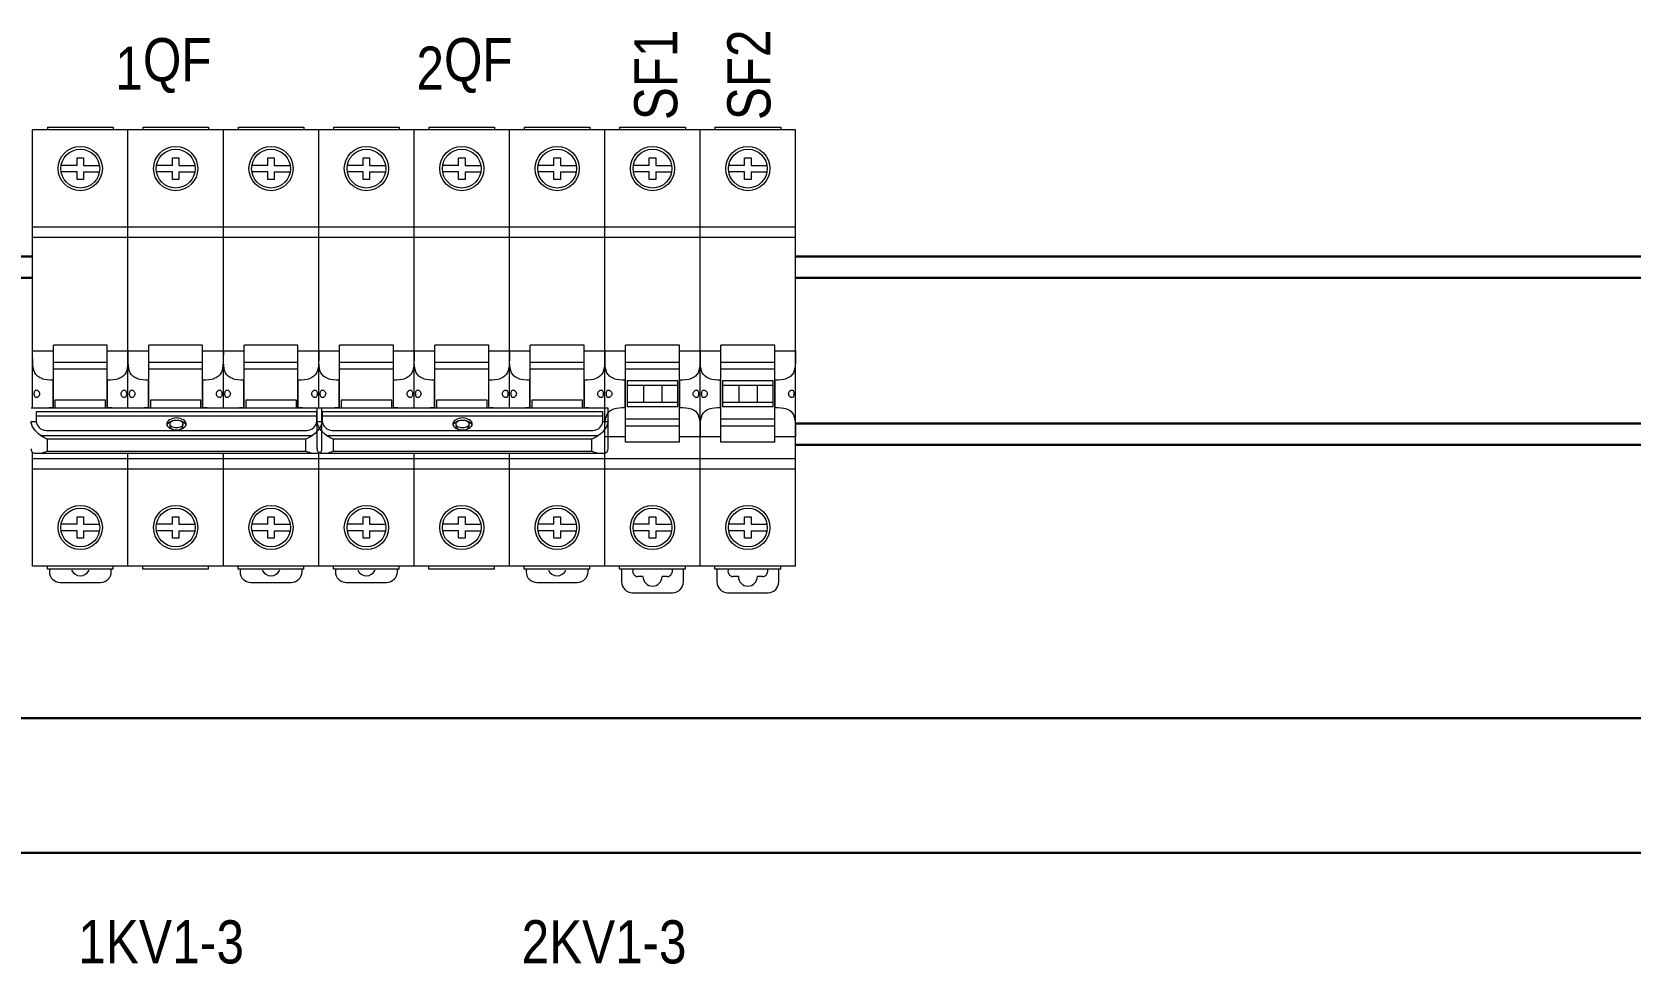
# Model space of a CAD drawing. Header units: millimetres. Extents: x -6000 to 26000, y -6000 to 26000.
# Drawn here: x 86.41 to 127.66, y -3051.36 to -3027.31 of the extents above; entities that cross this region are included whole.
import ezdxf

# ---------------------------------------------------------------- set-up
doc = ezdxf.new("R2010")
doc.units = ezdxf.units.MM
doc.header["$MEASUREMENT"] = 0
for name, color, linetype, lineweight in [('Чертеж и Рисунок_Ном._пера__1', 7, 'Continuous', 15), ('Чертеж и Рисунок_Ном._пера__21', 7, 'Continuous', 30), ('Чертеж и Рисунок_Ном._пера__7', 7, 'Continuous', 15)]:
    doc.layers.add(name, color=color, linetype=linetype, lineweight=lineweight)
doc.styles.add('СГЕНЕРИР_СТИЛЬ_1', font='ARIALN.TTF')

msp = doc.modelspace()

# ---------------------------------------------------------------- linework, layer by layer
at = {"layer": 'Чертеж и Рисунок_Ном._пера__21', "color": 7, "linetype": 'Continuous', "lineweight": 30}
for p, q in [((84.617, -3033.098), (86.425, -3033.098)), ((106.117, -3033.098), (153.086, -3033.098)), ((84.617, -3033.654), (86.425, -3033.654)), ((106.117, -3033.654), (153.086, -3033.654)), ((153.086, -3037.409), (106.11, -3037.409)), ((153.086, -3037.965), (106.117, -3037.965)), ((82.773, -3045.014), (155.101, -3045.014)), ((155.101, -3048.491), (82.773, -3048.491))]:
    msp.add_line(p, q, dxfattribs=at)
at = {"layer": 'Чертеж и Рисунок_Ном._пера__7', "color": 7, "linetype": 'Continuous', "lineweight": 15}
for p, q in [((86.425, -3037.014), (86.425, -3029.832)), ((93.809, -3029.832), (86.425, -3029.832)), ((86.807, -3029.762), (86.807, -3029.832)), ((86.807, -3029.762), (88.504, -3029.762)), ((88.504, -3029.762), (88.504, -3029.832)), ((88.886, -3037.014), (88.886, -3029.832)), ((89.269, -3029.762), (89.269, -3029.832)), ((89.269, -3029.762), (90.965, -3029.762)), ((90.965, -3029.762), (90.965, -3029.832)), ((91.348, -3037.014), (91.348, -3029.832)), ((91.73, -3029.762), (91.73, -3029.832)), ((91.73, -3029.762), (93.427, -3029.762)), ((93.427, -3029.762), (93.427, -3029.832)), ((93.809, -3037.014), (93.809, -3029.832)), ((93.809, -3037.014), (93.809, -3029.832)), ((101.194, -3029.832), (93.809, -3029.832)), ((94.192, -3029.762), (94.192, -3029.832)), ((94.192, -3029.762), (95.888, -3029.762)), ((95.888, -3029.762), (95.888, -3029.832)), ((96.271, -3037.014), (96.271, -3029.832)), ((96.653, -3029.762), (96.653, -3029.832)), ((96.653, -3029.762), (98.35, -3029.762)), ((98.35, -3029.762), (98.35, -3029.832)), ((98.732, -3037.014), (98.732, -3029.832)), ((99.115, -3029.762), (99.115, -3029.832)), ((99.115, -3029.762), (100.811, -3029.762)), ((100.811, -3029.762), (100.811, -3029.832)), ((101.194, -3037.014), (101.194, -3029.832)), ((101.194, -3041.096), (101.194, -3029.832)), ((103.655, -3029.832), (101.194, -3029.832)), ((101.576, -3029.762), (101.576, -3029.832)), ((101.576, -3029.762), (103.273, -3029.762)), ((103.273, -3029.762), (103.273, -3029.832)), ((103.655, -3041.096), (103.655, -3029.832)), ((103.655, -3041.096), (103.655, -3029.832)), ((106.117, -3029.832), (103.655, -3029.832)), ((104.037, -3029.762), (104.037, -3029.832)), ((104.037, -3029.762), (105.734, -3029.762)), ((105.734, -3029.762), (105.734, -3029.832)), ((106.117, -3041.096), (106.117, -3029.832)), ((87.572, -3030.75), (87.162, -3030.75)), ((87.572, -3030.917), (87.162, -3030.917)), ((87.572, -3030.75), (87.572, -3030.555)), ((87.572, -3030.555), (87.739, -3030.555)), ((87.572, -3031.111), (87.572, -3030.917)), ((87.739, -3030.555), (87.739, -3030.75)), ((87.739, -3030.75), (88.149, -3030.75)), ((87.739, -3030.917), (87.739, -3031.111)), ((87.739, -3030.917), (88.149, -3030.917)), ((90.033, -3030.75), (89.623, -3030.75)), ((90.033, -3030.917), (89.623, -3030.917)), ((90.033, -3030.75), (90.033, -3030.555)), ((90.033, -3030.555), (90.2, -3030.555)), ((90.033, -3031.111), (90.033, -3030.917)), ((90.2, -3030.555), (90.2, -3030.75)), ((90.2, -3030.75), (90.611, -3030.75)), ((90.2, -3030.917), (90.2, -3031.111)), ((90.2, -3030.917), (90.611, -3030.917)), ((92.495, -3030.75), (92.085, -3030.75)), ((92.495, -3030.917), (92.085, -3030.917)), ((92.495, -3030.75), (92.495, -3030.555)), ((92.495, -3030.555), (92.662, -3030.555)), ((92.495, -3031.111), (92.495, -3030.917)), ((92.662, -3030.555), (92.662, -3030.75)), ((92.662, -3030.75), (93.072, -3030.75)), ((92.662, -3030.917), (92.662, -3031.111)), ((92.662, -3030.917), (93.072, -3030.917)), ((94.956, -3030.75), (94.546, -3030.75)), ((94.956, -3030.917), (94.546, -3030.917)), ((94.956, -3030.75), (94.956, -3030.555)), ((94.956, -3030.555), (95.123, -3030.555)), ((94.956, -3031.111), (94.956, -3030.917)), ((95.123, -3030.555), (95.123, -3030.75)), ((95.123, -3030.75), (95.533, -3030.75)), ((95.123, -3030.917), (95.123, -3031.111)), ((95.123, -3030.917), (95.533, -3030.917)), ((97.418, -3030.75), (97.008, -3030.75)), ((97.418, -3030.917), (97.008, -3030.917)), ((97.418, -3030.75), (97.418, -3030.555)), ((97.418, -3030.555), (97.585, -3030.555)), ((97.418, -3031.111), (97.418, -3030.917)), ((97.585, -3030.555), (97.585, -3030.75)), ((97.585, -3030.75), (97.995, -3030.75)), ((97.585, -3030.917), (97.585, -3031.111)), ((97.585, -3030.917), (97.995, -3030.917)), ((99.879, -3030.75), (99.469, -3030.75)), ((99.879, -3030.917), (99.469, -3030.917)), ((99.879, -3030.75), (99.879, -3030.555)), ((99.879, -3030.555), (100.046, -3030.555)), ((99.879, -3031.111), (99.879, -3030.917)), ((100.046, -3030.555), (100.046, -3030.75)), ((100.046, -3030.75), (100.456, -3030.75)), ((100.046, -3030.917), (100.046, -3031.111)), ((100.046, -3030.917), (100.456, -3030.917)), ((102.341, -3030.75), (101.931, -3030.75)), ((102.341, -3030.917), (101.931, -3030.917)), ((102.341, -3030.75), (102.341, -3030.555)), ((102.341, -3030.555), (102.508, -3030.555)), ((102.341, -3031.111), (102.341, -3030.917)), ((102.508, -3030.555), (102.508, -3030.75)), ((102.508, -3030.75), (102.918, -3030.75)), ((102.508, -3030.917), (102.508, -3031.111)), ((102.508, -3030.917), (102.918, -3030.917)), ((104.802, -3030.75), (104.392, -3030.75)), ((104.802, -3030.917), (104.392, -3030.917)), ((104.802, -3030.75), (104.802, -3030.555)), ((104.802, -3030.555), (104.969, -3030.555)), ((104.802, -3031.111), (104.802, -3030.917)), ((104.969, -3030.555), (104.969, -3030.75)), ((104.969, -3030.75), (105.379, -3030.75)), ((104.969, -3030.917), (104.969, -3031.111)), ((104.969, -3030.917), (105.379, -3030.917)), ((87.739, -3031.111), (87.572, -3031.111)), ((90.2, -3031.111), (90.033, -3031.111)), ((92.662, -3031.111), (92.495, -3031.111)), ((95.123, -3031.111), (94.956, -3031.111)), ((97.585, -3031.111), (97.418, -3031.111)), ((100.046, -3031.111), (99.879, -3031.111)), ((102.508, -3031.111), (102.341, -3031.111)), ((104.969, -3031.111), (104.802, -3031.111)), ((86.425, -3032.335), (93.809, -3032.335)), ((93.809, -3032.335), (101.194, -3032.335)), ((101.194, -3032.335), (103.655, -3032.335)), ((103.655, -3032.335), (106.117, -3032.335)), ((93.809, -3032.613), (86.425, -3032.613)), ((101.194, -3032.613), (93.809, -3032.613)), ((103.655, -3032.613), (101.194, -3032.613)), ((106.117, -3032.613), (103.655, -3032.613)), ((86.96, -3037.014), (86.96, -3035.393)), ((88.351, -3035.393), (86.96, -3035.393)), ((88.351, -3037.014), (88.351, -3035.393)), ((89.422, -3037.014), (89.422, -3035.393)), ((90.812, -3035.393), (89.422, -3035.393)), ((90.812, -3037.014), (90.812, -3035.393)), ((93.274, -3035.393), (91.883, -3035.393)), ((91.883, -3037.014), (91.883, -3035.393)), ((93.274, -3037.014), (93.274, -3035.393)), ((94.345, -3037.014), (94.345, -3035.393)), ((95.735, -3035.393), (94.345, -3035.393)), ((95.735, -3037.014), (95.735, -3035.393)), ((96.806, -3037.014), (96.806, -3035.393)), ((98.197, -3035.393), (96.806, -3035.393)), ((98.197, -3037.014), (98.197, -3035.393)), ((100.658, -3035.393), (99.267, -3035.393)), ((99.267, -3037.014), (99.267, -3035.393)), ((100.658, -3037.014), (100.658, -3035.393)), ((101.729, -3037.896), (101.729, -3035.393)), ((103.12, -3035.393), (101.729, -3035.393)), ((103.12, -3037.896), (103.12, -3035.393)), ((104.19, -3037.896), (104.19, -3035.393)), ((105.581, -3035.393), (104.19, -3035.393)), ((105.581, -3037.896), (105.581, -3035.393)), ((86.425, -3035.532), (86.96, -3035.532)), ((86.96, -3035.826), (88.351, -3035.826)), ((88.351, -3035.532), (89.422, -3035.532)), ((89.422, -3035.826), (90.812, -3035.826)), ((90.812, -3035.532), (91.883, -3035.532)), ((91.883, -3035.826), (93.274, -3035.826)), ((93.274, -3035.532), (93.809, -3035.532)), ((93.809, -3035.532), (94.345, -3035.532)), ((94.345, -3035.826), (95.735, -3035.826)), ((95.735, -3035.532), (96.806, -3035.532)), ((96.806, -3035.826), (98.197, -3035.826)), ((98.197, -3035.532), (99.267, -3035.532)), ((99.267, -3035.826), (100.658, -3035.826)), ((100.658, -3035.532), (101.194, -3035.532)), ((101.194, -3035.532), (101.729, -3035.532)), ((101.729, -3035.826), (103.12, -3035.826)), ((103.12, -3035.532), (103.655, -3035.532)), ((103.655, -3035.532), (104.19, -3035.532)), ((104.19, -3035.826), (105.581, -3035.826)), ((105.581, -3035.532), (106.117, -3035.532)), ((86.96, -3035.997), (88.351, -3035.997)), ((89.422, -3035.997), (90.812, -3035.997)), ((91.883, -3035.997), (93.274, -3035.997)), ((94.345, -3035.997), (95.735, -3035.997)), ((96.806, -3035.997), (98.197, -3035.997)), ((99.267, -3035.997), (100.658, -3035.997)), ((101.729, -3035.997), (103.12, -3035.997)), ((104.19, -3035.997), (105.581, -3035.997)), ((86.953, -3036.994), (86.953, -3036.296)), ((86.96, -3036.296), (86.953, -3036.296)), ((88.358, -3036.296), (88.351, -3036.296)), ((88.358, -3036.994), (88.358, -3036.296)), ((89.415, -3036.994), (89.415, -3036.296)), ((89.422, -3036.296), (89.415, -3036.296)), ((90.819, -3036.296), (90.812, -3036.296)), ((90.819, -3036.994), (90.819, -3036.296)), ((91.883, -3036.296), (91.876, -3036.296)), ((91.876, -3036.994), (91.876, -3036.296)), ((93.281, -3036.296), (93.274, -3036.296)), ((93.281, -3036.994), (93.281, -3036.296)), ((94.338, -3036.994), (94.338, -3036.296)), ((94.345, -3036.296), (94.338, -3036.296)), ((95.742, -3036.296), (95.735, -3036.296)), ((95.742, -3036.994), (95.742, -3036.296)), ((96.799, -3036.994), (96.799, -3036.296)), ((96.806, -3036.296), (96.799, -3036.296)), ((98.204, -3036.296), (98.197, -3036.296)), ((98.204, -3036.994), (98.204, -3036.296)), ((99.267, -3036.296), (99.261, -3036.296)), ((99.261, -3036.994), (99.261, -3036.296)), ((100.665, -3036.296), (100.658, -3036.296)), ((100.665, -3036.994), (100.665, -3036.296)), ((101.722, -3036.994), (101.722, -3036.296)), ((101.729, -3036.296), (101.722, -3036.296)), ((101.771, -3036.312), (101.771, -3036.429)), ((103.078, -3036.312), (101.771, -3036.312)), ((101.771, -3036.429), (101.771, -3036.978)), ((101.938, -3036.43), (101.771, -3036.429)), ((102.661, -3036.43), (101.938, -3036.43)), ((102.188, -3036.43), (102.188, -3036.861)), ((103.078, -3036.429), (102.661, -3036.43)), ((102.661, -3036.43), (102.661, -3036.861)), ((103.078, -3036.429), (103.078, -3036.312)), ((103.078, -3036.978), (103.078, -3036.429)), ((103.127, -3036.296), (103.12, -3036.296)), ((103.127, -3036.994), (103.127, -3036.296)), ((104.183, -3036.994), (104.183, -3036.296)), ((104.19, -3036.296), (104.183, -3036.296)), ((104.232, -3036.312), (104.232, -3036.429)), ((105.539, -3036.312), (104.232, -3036.312)), ((104.232, -3036.429), (104.232, -3036.978)), ((104.399, -3036.43), (104.232, -3036.429)), ((105.122, -3036.43), (104.399, -3036.43)), ((104.649, -3036.43), (104.649, -3036.861)), ((105.539, -3036.429), (105.122, -3036.43)), ((105.122, -3036.43), (105.122, -3036.861)), ((105.539, -3036.429), (105.539, -3036.312)), ((105.539, -3036.978), (105.539, -3036.429)), ((105.588, -3036.296), (105.581, -3036.296)), ((105.588, -3036.994), (105.588, -3036.296)), ((93.893, -3037.014), (86.383, -3037.014)), ((86.522, -3037.374), (86.522, -3037.1)), ((86.522, -3037.1), (93.753, -3037.1)), ((86.953, -3036.994), (86.96, -3036.994)), ((87.002, -3036.806), (87.002, -3037.014)), ((88.309, -3036.806), (87.002, -3036.806)), ((88.309, -3037.014), (88.309, -3036.806)), ((88.351, -3036.994), (88.358, -3036.994)), ((89.415, -3036.994), (89.422, -3036.994)), ((90.77, -3036.806), (89.463, -3036.806)), ((89.463, -3036.806), (89.463, -3037.014)), ((90.77, -3037.014), (90.77, -3036.806)), ((90.812, -3036.994), (90.819, -3036.994)), ((91.876, -3036.994), (91.883, -3036.994)), ((93.232, -3036.806), (91.925, -3036.806)), ((91.925, -3036.806), (91.925, -3037.014)), ((93.232, -3037.014), (93.232, -3036.806)), ((93.274, -3036.994), (93.281, -3036.994)), ((93.753, -3037.1), (93.753, -3037.374)), ((93.767, -3038.069), (93.767, -3037.014)), ((101.277, -3037.014), (93.767, -3037.014)), ((93.893, -3038.069), (93.893, -3037.014)), ((93.906, -3037.374), (93.906, -3037.1)), ((93.906, -3037.1), (101.138, -3037.1)), ((94.338, -3036.994), (94.345, -3036.994)), ((94.386, -3036.806), (94.386, -3037.014)), ((95.693, -3036.806), (94.386, -3036.806)), ((95.693, -3037.014), (95.693, -3036.806)), ((95.735, -3036.994), (95.742, -3036.994)), ((96.799, -3036.994), (96.806, -3036.994)), ((98.155, -3036.806), (96.848, -3036.806)), ((96.848, -3036.806), (96.848, -3037.014)), ((98.155, -3037.014), (98.155, -3036.806)), ((98.197, -3036.994), (98.204, -3036.994)), ((99.261, -3036.994), (99.267, -3036.994)), ((100.616, -3036.806), (99.309, -3036.806)), ((99.309, -3036.806), (99.309, -3037.014)), ((100.616, -3037.014), (100.616, -3036.806)), ((100.658, -3036.994), (100.665, -3036.994)), ((101.138, -3037.1), (101.138, -3037.374)), ((101.277, -3038.069), (101.277, -3037.014)), ((101.722, -3036.994), (101.729, -3036.994)), ((101.771, -3036.861), (103.078, -3036.861)), ((103.078, -3036.978), (101.771, -3036.978)), ((103.12, -3036.994), (103.127, -3036.994)), ((104.183, -3036.994), (104.19, -3036.994)), ((104.232, -3036.861), (105.539, -3036.861)), ((105.539, -3036.978), (104.232, -3036.978)), ((105.581, -3036.994), (105.588, -3036.994)), ((86.383, -3037.357), (86.522, -3037.357)), ((86.522, -3037.209), (93.753, -3037.209)), ((89.971, -3037.478), (89.971, -3037.423)), ((90.305, -3037.478), (90.305, -3037.423)), ((93.753, -3037.357), (93.893, -3037.357)), ((93.767, -3037.357), (93.906, -3037.357)), ((93.906, -3037.209), (101.138, -3037.209)), ((97.355, -3037.478), (97.355, -3037.423)), ((97.689, -3037.478), (97.689, -3037.423)), ((101.138, -3037.357), (101.277, -3037.357)), ((103.12, -3037.296), (101.729, -3037.296)), ((101.729, -3037.472), (103.12, -3037.472)), ((105.581, -3037.296), (104.19, -3037.296)), ((104.19, -3037.472), (105.581, -3037.472)), ((86.626, -3037.719), (93.649, -3037.719)), ((86.772, -3037.591), (93.503, -3037.591)), ((86.8, -3037.818), (86.8, -3038.122)), ((93.475, -3037.818), (86.8, -3037.818)), ((93.475, -3038.122), (93.475, -3037.818)), ((94.011, -3037.719), (101.034, -3037.719)), ((94.157, -3037.591), (100.888, -3037.591)), ((94.185, -3037.818), (94.185, -3038.122)), ((100.86, -3037.818), (94.185, -3037.818)), ((100.86, -3038.122), (100.86, -3037.818)), ((101.729, -3037.758), (101.194, -3037.758)), ((103.12, -3037.896), (101.729, -3037.896)), ((103.655, -3037.758), (103.12, -3037.758)), ((104.19, -3037.758), (103.655, -3037.758)), ((105.581, -3037.896), (104.19, -3037.896)), ((106.117, -3037.758), (105.581, -3037.758)), ((86.425, -3041.096), (86.425, -3038.149)), ((86.425, -3038.315), (93.809, -3038.315)), ((86.534, -3038.179), (86.626, -3038.173)), ((86.534, -3038.179), (93.742, -3038.179)), ((86.626, -3038.173), (93.649, -3038.173)), ((86.8, -3038.122), (93.475, -3038.122)), ((88.886, -3041.096), (88.886, -3038.179)), ((91.348, -3041.096), (91.348, -3038.179)), ((93.809, -3041.096), (93.809, -3038.149)), ((93.809, -3041.096), (93.809, -3038.171)), ((93.809, -3038.315), (101.194, -3038.315)), ((93.918, -3038.179), (94.011, -3038.173)), ((93.918, -3038.179), (101.126, -3038.179)), ((94.011, -3038.173), (101.034, -3038.173)), ((94.185, -3038.122), (100.86, -3038.122)), ((96.271, -3041.096), (96.271, -3038.179)), ((98.732, -3041.096), (98.732, -3038.179)), ((101.194, -3041.096), (101.194, -3038.171)), ((101.194, -3038.315), (103.655, -3038.315)), ((103.655, -3038.315), (106.117, -3038.315)), ((93.809, -3038.593), (86.425, -3038.593)), ((101.194, -3038.593), (93.809, -3038.593)), ((103.655, -3038.593), (101.194, -3038.593)), ((106.117, -3038.593), (103.655, -3038.593)), ((87.572, -3039.817), (87.739, -3039.817)), ((87.572, -3040.012), (87.572, -3039.817)), ((87.739, -3039.817), (87.739, -3040.012)), ((90.033, -3039.817), (90.2, -3039.817)), ((90.033, -3040.012), (90.033, -3039.817)), ((90.2, -3039.817), (90.2, -3040.012)), ((92.495, -3039.817), (92.662, -3039.817)), ((92.495, -3040.012), (92.495, -3039.817)), ((92.662, -3039.817), (92.662, -3040.012)), ((94.956, -3039.817), (95.123, -3039.817)), ((94.956, -3040.012), (94.956, -3039.817)), ((95.123, -3039.817), (95.123, -3040.012)), ((97.418, -3039.817), (97.585, -3039.817)), ((97.418, -3040.012), (97.418, -3039.817)), ((97.585, -3039.817), (97.585, -3040.012)), ((99.879, -3039.817), (100.046, -3039.817)), ((99.879, -3040.012), (99.879, -3039.817)), ((100.046, -3039.817), (100.046, -3040.012)), ((102.341, -3039.817), (102.508, -3039.817)), ((102.341, -3040.012), (102.341, -3039.817)), ((102.508, -3039.817), (102.508, -3040.012)), ((104.802, -3039.817), (104.969, -3039.817)), ((104.802, -3040.012), (104.802, -3039.817)), ((104.969, -3039.817), (104.969, -3040.012)), ((87.572, -3040.012), (87.162, -3040.012)), ((87.572, -3040.178), (87.162, -3040.178)), ((87.572, -3040.373), (87.572, -3040.178)), ((87.739, -3040.373), (87.572, -3040.373)), ((87.739, -3040.012), (88.149, -3040.012)), ((87.739, -3040.178), (88.149, -3040.178)), ((87.739, -3040.178), (87.739, -3040.373)), ((90.033, -3040.012), (89.623, -3040.012)), ((90.033, -3040.178), (89.623, -3040.178)), ((90.033, -3040.373), (90.033, -3040.178)), ((90.2, -3040.373), (90.033, -3040.373)), ((90.2, -3040.012), (90.611, -3040.012)), ((90.2, -3040.178), (90.611, -3040.178)), ((90.2, -3040.178), (90.2, -3040.373)), ((92.495, -3040.012), (92.085, -3040.012)), ((92.495, -3040.178), (92.085, -3040.178)), ((92.495, -3040.373), (92.495, -3040.178)), ((92.662, -3040.373), (92.495, -3040.373)), ((92.662, -3040.012), (93.072, -3040.012)), ((92.662, -3040.178), (93.072, -3040.178)), ((92.662, -3040.178), (92.662, -3040.373)), ((94.956, -3040.012), (94.546, -3040.012)), ((94.956, -3040.178), (94.546, -3040.178)), ((94.956, -3040.373), (94.956, -3040.178)), ((95.123, -3040.373), (94.956, -3040.373)), ((95.123, -3040.012), (95.533, -3040.012)), ((95.123, -3040.178), (95.533, -3040.178)), ((95.123, -3040.178), (95.123, -3040.373)), ((97.418, -3040.012), (97.008, -3040.012)), ((97.418, -3040.178), (97.008, -3040.178)), ((97.418, -3040.373), (97.418, -3040.178)), ((97.585, -3040.373), (97.418, -3040.373)), ((97.585, -3040.012), (97.995, -3040.012)), ((97.585, -3040.178), (97.995, -3040.178)), ((97.585, -3040.178), (97.585, -3040.373)), ((99.879, -3040.012), (99.469, -3040.012)), ((99.879, -3040.178), (99.469, -3040.178)), ((99.879, -3040.373), (99.879, -3040.178)), ((100.046, -3040.373), (99.879, -3040.373)), ((100.046, -3040.012), (100.456, -3040.012)), ((100.046, -3040.178), (100.456, -3040.178)), ((100.046, -3040.178), (100.046, -3040.373)), ((102.341, -3040.012), (101.931, -3040.012)), ((102.341, -3040.178), (101.931, -3040.178)), ((102.341, -3040.373), (102.341, -3040.178)), ((102.508, -3040.373), (102.341, -3040.373)), ((102.508, -3040.012), (102.918, -3040.012)), ((102.508, -3040.178), (102.918, -3040.178)), ((102.508, -3040.178), (102.508, -3040.373)), ((104.802, -3040.012), (104.392, -3040.012)), ((104.802, -3040.178), (104.392, -3040.178)), ((104.802, -3040.373), (104.802, -3040.178)), ((104.969, -3040.373), (104.802, -3040.373)), ((104.969, -3040.012), (105.379, -3040.012)), ((104.969, -3040.178), (105.379, -3040.178)), ((104.969, -3040.178), (104.969, -3040.373)), ((93.809, -3041.096), (86.425, -3041.096)), ((86.807, -3041.166), (86.807, -3041.096)), ((88.504, -3041.166), (86.807, -3041.166)), ((86.856, -3041.166), (86.856, -3041.235)), ((88.455, -3041.235), (88.455, -3041.166)), ((88.504, -3041.166), (88.504, -3041.096)), ((89.269, -3041.166), (89.269, -3041.096)), ((90.965, -3041.166), (89.269, -3041.166)), ((90.965, -3041.166), (90.965, -3041.096)), ((91.73, -3041.166), (91.73, -3041.096)), ((93.427, -3041.166), (91.73, -3041.166)), ((91.779, -3041.166), (91.779, -3041.235)), ((93.378, -3041.235), (93.378, -3041.166)), ((93.427, -3041.166), (93.427, -3041.096)), ((101.194, -3041.096), (93.809, -3041.096)), ((94.192, -3041.166), (94.192, -3041.096)), ((95.888, -3041.166), (94.192, -3041.166)), ((94.24, -3041.166), (94.24, -3041.235)), ((95.839, -3041.235), (95.839, -3041.166)), ((95.888, -3041.166), (95.888, -3041.096)), ((96.653, -3041.166), (96.653, -3041.096)), ((98.35, -3041.166), (96.653, -3041.166)), ((98.35, -3041.166), (98.35, -3041.096)), ((99.115, -3041.166), (99.115, -3041.096)), ((100.811, -3041.166), (99.115, -3041.166)), ((99.163, -3041.166), (99.163, -3041.235)), ((100.762, -3041.235), (100.762, -3041.166)), ((100.811, -3041.166), (100.811, -3041.096)), ((103.655, -3041.096), (101.194, -3041.096)), ((101.576, -3041.166), (101.576, -3041.096)), ((103.273, -3041.166), (101.576, -3041.166)), ((101.625, -3041.166), (101.625, -3041.5)), ((103.224, -3041.5), (103.224, -3041.166)), ((103.273, -3041.166), (103.273, -3041.096)), ((106.117, -3041.096), (103.655, -3041.096)), ((104.037, -3041.166), (104.037, -3041.096)), ((105.734, -3041.166), (104.037, -3041.166)), ((104.086, -3041.166), (104.086, -3041.5)), ((105.685, -3041.5), (105.685, -3041.166)), ((105.734, -3041.166), (105.734, -3041.096)), ((87.134, -3041.513), (88.177, -3041.513)), ((92.057, -3041.513), (93.1, -3041.513)), ((94.518, -3041.513), (95.561, -3041.513)), ((99.441, -3041.513), (100.484, -3041.513)), ((102.178, -3041.361), (102.049, -3041.361)), ((102.8, -3041.361), (102.67, -3041.361)), ((104.64, -3041.361), (104.51, -3041.361)), ((105.261, -3041.361), (105.132, -3041.361)), ((101.903, -3041.778), (102.946, -3041.778)), ((104.364, -3041.778), (105.407, -3041.778))]:
    msp.add_line(p, q, dxfattribs=at)
at = {"layer": 'Чертеж и Рисунок_Ном._пера__7', "color": 7, "linetype": 'Continuous', "lineweight": 15, "flags": 128}
for points in [[(86.953, -3036.296), (86.874, -3036.294), (86.797, -3036.286), (86.724, -3036.273), (86.69, -3036.265), (86.658, -3036.254), (86.599, -3036.227), (86.55, -3036.193), (86.51, -3036.15), (86.479, -3036.1), (86.458, -3036.043), (86.443, -3035.98), (86.434, -3035.912), (86.429, -3035.84), (86.426, -3035.766), (86.425, -3035.689), (86.425, -3035.611), (86.425, -3035.532)], [(88.886, -3035.532), (88.886, -3035.611), (88.886, -3035.689), (88.885, -3035.766), (88.882, -3035.84), (88.877, -3035.912), (88.868, -3035.98), (88.853, -3036.043), (88.831, -3036.1), (88.801, -3036.15), (88.761, -3036.193), (88.712, -3036.227), (88.653, -3036.254), (88.621, -3036.265), (88.586, -3036.273), (88.514, -3036.286), (88.437, -3036.294), (88.358, -3036.296)], [(89.415, -3036.296), (89.336, -3036.294), (89.259, -3036.286), (89.186, -3036.273), (89.152, -3036.265), (89.119, -3036.254), (89.061, -3036.227), (89.011, -3036.193), (88.971, -3036.15), (88.941, -3036.1), (88.919, -3036.043), (88.905, -3035.98), (88.895, -3035.912), (88.89, -3035.84), (88.887, -3035.766), (88.886, -3035.689), (88.886, -3035.611), (88.886, -3035.532)], [(91.348, -3035.532), (91.348, -3035.611), (91.347, -3035.689), (91.346, -3035.766), (91.344, -3035.84), (91.338, -3035.912), (91.329, -3035.98), (91.315, -3036.043), (91.293, -3036.1), (91.263, -3036.15), (91.223, -3036.193), (91.173, -3036.227), (91.114, -3036.254), (91.082, -3036.265), (91.048, -3036.273), (90.975, -3036.286), (90.898, -3036.294), (90.819, -3036.296)], [(91.876, -3036.296), (91.797, -3036.294), (91.72, -3036.286), (91.647, -3036.273), (91.613, -3036.265), (91.581, -3036.254), (91.522, -3036.227), (91.472, -3036.193), (91.433, -3036.15), (91.402, -3036.1), (91.381, -3036.043), (91.366, -3035.98), (91.357, -3035.912), (91.352, -3035.84), (91.349, -3035.766), (91.348, -3035.689), (91.348, -3035.611), (91.348, -3035.532)], [(93.809, -3035.532), (93.809, -3035.611), (93.809, -3035.689), (93.808, -3035.766), (93.805, -3035.84), (93.8, -3035.912), (93.791, -3035.98), (93.776, -3036.043), (93.754, -3036.1), (93.724, -3036.15), (93.684, -3036.193), (93.635, -3036.227), (93.576, -3036.254), (93.544, -3036.265), (93.509, -3036.273), (93.437, -3036.286), (93.36, -3036.294), (93.281, -3036.296)], [(94.338, -3036.296), (94.259, -3036.294), (94.182, -3036.286), (94.109, -3036.273), (94.075, -3036.265), (94.042, -3036.254), (93.984, -3036.227), (93.934, -3036.193), (93.894, -3036.15), (93.864, -3036.1), (93.842, -3036.043), (93.827, -3035.98), (93.818, -3035.912), (93.813, -3035.84), (93.81, -3035.766), (93.809, -3035.689), (93.809, -3035.611), (93.809, -3035.532)], [(96.271, -3035.532), (96.271, -3035.611), (96.27, -3035.689), (96.269, -3035.766), (96.267, -3035.84), (96.261, -3035.912), (96.252, -3035.98), (96.238, -3036.043), (96.216, -3036.1), (96.185, -3036.15), (96.146, -3036.193), (96.096, -3036.227), (96.037, -3036.254), (96.005, -3036.265), (95.971, -3036.273), (95.898, -3036.286), (95.821, -3036.294), (95.742, -3036.296)], [(96.799, -3036.296), (96.72, -3036.294), (96.643, -3036.286), (96.57, -3036.273), (96.536, -3036.265), (96.504, -3036.254), (96.445, -3036.227), (96.395, -3036.193), (96.356, -3036.15), (96.325, -3036.1), (96.304, -3036.043), (96.289, -3035.98), (96.28, -3035.912), (96.274, -3035.84), (96.272, -3035.766), (96.271, -3035.689), (96.271, -3035.611), (96.271, -3035.532)], [(98.732, -3035.532), (98.732, -3035.611), (98.732, -3035.689), (98.731, -3035.766), (98.728, -3035.84), (98.723, -3035.912), (98.714, -3035.98), (98.699, -3036.043), (98.677, -3036.1), (98.647, -3036.15), (98.607, -3036.193), (98.558, -3036.227), (98.499, -3036.254), (98.466, -3036.265), (98.432, -3036.273), (98.359, -3036.286), (98.283, -3036.294), (98.204, -3036.296)], [(99.261, -3036.296), (99.182, -3036.294), (99.105, -3036.286), (99.032, -3036.273), (98.998, -3036.265), (98.965, -3036.254), (98.906, -3036.227), (98.857, -3036.193), (98.817, -3036.15), (98.787, -3036.1), (98.765, -3036.043), (98.75, -3035.98), (98.741, -3035.912), (98.736, -3035.84), (98.733, -3035.766), (98.732, -3035.689), (98.732, -3035.611), (98.732, -3035.532)], [(101.194, -3035.532), (101.194, -3035.611), (101.193, -3035.689), (101.192, -3035.766), (101.19, -3035.84), (101.184, -3035.912), (101.175, -3035.98), (101.16, -3036.043), (101.139, -3036.1), (101.108, -3036.15), (101.069, -3036.193), (101.019, -3036.227), (100.96, -3036.254), (100.928, -3036.265), (100.894, -3036.273), (100.821, -3036.286), (100.744, -3036.294), (100.665, -3036.296)], [(101.722, -3036.296), (101.643, -3036.294), (101.566, -3036.286), (101.493, -3036.273), (101.459, -3036.265), (101.427, -3036.254), (101.368, -3036.227), (101.318, -3036.193), (101.279, -3036.15), (101.248, -3036.1), (101.227, -3036.043), (101.212, -3035.98), (101.203, -3035.912), (101.197, -3035.84), (101.195, -3035.766), (101.194, -3035.689), (101.194, -3035.532)], [(103.655, -3035.532), (103.655, -3035.689), (103.654, -3035.766), (103.651, -3035.84), (103.646, -3035.912), (103.637, -3035.98), (103.622, -3036.043), (103.6, -3036.1), (103.57, -3036.15), (103.53, -3036.193), (103.481, -3036.227), (103.422, -3036.254), (103.389, -3036.265), (103.355, -3036.273), (103.282, -3036.286), (103.206, -3036.294), (103.127, -3036.296)], [(104.183, -3036.296), (104.105, -3036.294), (104.028, -3036.286), (103.955, -3036.273), (103.921, -3036.265), (103.888, -3036.254), (103.829, -3036.227), (103.78, -3036.193), (103.74, -3036.15), (103.71, -3036.1), (103.688, -3036.043), (103.673, -3035.98), (103.664, -3035.912), (103.659, -3035.84), (103.656, -3035.766), (103.655, -3035.689), (103.655, -3035.532)], [(106.117, -3035.532), (106.116, -3035.689), (106.115, -3035.766), (106.113, -3035.84), (106.107, -3035.912), (106.098, -3035.98), (106.083, -3036.043), (106.062, -3036.1), (106.031, -3036.15), (105.992, -3036.193), (105.942, -3036.227), (105.883, -3036.254), (105.851, -3036.265), (105.817, -3036.273), (105.744, -3036.286), (105.667, -3036.294), (105.588, -3036.296)], [(86.465, -3036.645), (86.466, -3036.624), (86.469, -3036.605), (86.473, -3036.588), (86.479, -3036.573), (86.487, -3036.562), (86.496, -3036.554), (86.507, -3036.549), (86.518, -3036.548)], [(86.518, -3036.742), (86.507, -3036.741), (86.496, -3036.736), (86.487, -3036.728), (86.479, -3036.717), (86.473, -3036.702), (86.469, -3036.685), (86.466, -3036.665), (86.465, -3036.645)], [(86.518, -3036.548), (86.545, -3036.554), (86.558, -3036.562), (86.571, -3036.573), (86.584, -3036.586), (86.594, -3036.603), (86.602, -3036.623), (86.605, -3036.645)], [(86.605, -3036.645), (86.602, -3036.667), (86.594, -3036.687), (86.584, -3036.703), (86.571, -3036.717), (86.558, -3036.728), (86.545, -3036.736), (86.518, -3036.742)], [(88.706, -3036.645), (88.709, -3036.623), (88.716, -3036.603), (88.727, -3036.586), (88.739, -3036.573), (88.753, -3036.562), (88.766, -3036.554), (88.793, -3036.548)], [(88.793, -3036.742), (88.766, -3036.736), (88.753, -3036.728), (88.739, -3036.717), (88.727, -3036.703), (88.716, -3036.687), (88.709, -3036.667), (88.706, -3036.645)], [(88.793, -3036.548), (88.804, -3036.549), (88.814, -3036.554), (88.824, -3036.562), (88.831, -3036.573), (88.838, -3036.588), (88.842, -3036.605), (88.845, -3036.624), (88.846, -3036.645)], [(88.846, -3036.645), (88.845, -3036.665), (88.842, -3036.685), (88.838, -3036.702), (88.831, -3036.717), (88.824, -3036.728), (88.814, -3036.736), (88.804, -3036.741), (88.793, -3036.742)], [(88.927, -3036.645), (88.927, -3036.624), (88.93, -3036.605), (88.935, -3036.588), (88.941, -3036.573), (88.949, -3036.562), (88.958, -3036.554), (88.968, -3036.549), (88.98, -3036.548)], [(88.98, -3036.742), (88.968, -3036.741), (88.958, -3036.736), (88.949, -3036.728), (88.941, -3036.717), (88.935, -3036.702), (88.93, -3036.685), (88.927, -3036.665), (88.927, -3036.645)], [(88.98, -3036.548), (89.006, -3036.554), (89.02, -3036.562), (89.033, -3036.573), (89.045, -3036.586), (89.056, -3036.603), (89.063, -3036.623), (89.066, -3036.645)], [(89.066, -3036.645), (89.063, -3036.667), (89.056, -3036.687), (89.045, -3036.703), (89.033, -3036.717), (89.02, -3036.728), (89.006, -3036.736), (88.98, -3036.742)], [(91.168, -3036.645), (91.17, -3036.623), (91.178, -3036.603), (91.189, -3036.586), (91.201, -3036.573), (91.214, -3036.562), (91.228, -3036.554), (91.254, -3036.548)], [(91.254, -3036.742), (91.228, -3036.736), (91.214, -3036.728), (91.201, -3036.717), (91.189, -3036.703), (91.178, -3036.687), (91.17, -3036.667), (91.168, -3036.645)], [(91.254, -3036.548), (91.265, -3036.549), (91.276, -3036.554), (91.285, -3036.562), (91.293, -3036.573), (91.299, -3036.588), (91.304, -3036.605), (91.306, -3036.624), (91.307, -3036.645)], [(91.307, -3036.645), (91.306, -3036.665), (91.304, -3036.685), (91.299, -3036.702), (91.293, -3036.717), (91.285, -3036.728), (91.276, -3036.736), (91.265, -3036.741), (91.254, -3036.742)], [(91.388, -3036.645), (91.389, -3036.624), (91.392, -3036.605), (91.396, -3036.588), (91.402, -3036.573), (91.41, -3036.562), (91.419, -3036.554), (91.43, -3036.549), (91.441, -3036.548)], [(91.441, -3036.742), (91.43, -3036.741), (91.419, -3036.736), (91.41, -3036.728), (91.402, -3036.717), (91.396, -3036.702), (91.392, -3036.685), (91.389, -3036.665), (91.388, -3036.645)], [(91.441, -3036.548), (91.468, -3036.554), (91.481, -3036.562), (91.494, -3036.573), (91.507, -3036.586), (91.517, -3036.603), (91.525, -3036.623), (91.528, -3036.645)], [(91.528, -3036.645), (91.525, -3036.667), (91.517, -3036.687), (91.507, -3036.703), (91.494, -3036.717), (91.481, -3036.728), (91.468, -3036.736), (91.441, -3036.742)], [(93.629, -3036.645), (93.632, -3036.623), (93.639, -3036.603), (93.65, -3036.586), (93.662, -3036.573), (93.676, -3036.562), (93.689, -3036.554), (93.716, -3036.548)], [(93.716, -3036.742), (93.689, -3036.736), (93.676, -3036.728), (93.662, -3036.717), (93.65, -3036.703), (93.639, -3036.687), (93.632, -3036.667), (93.629, -3036.645)], [(93.716, -3036.548), (93.727, -3036.549), (93.737, -3036.554), (93.747, -3036.562), (93.754, -3036.573), (93.761, -3036.588), (93.765, -3036.605), (93.768, -3036.624), (93.769, -3036.645)], [(93.769, -3036.645), (93.768, -3036.665), (93.765, -3036.685), (93.761, -3036.702), (93.754, -3036.717), (93.747, -3036.728), (93.737, -3036.736), (93.727, -3036.741), (93.716, -3036.742)], [(93.85, -3036.645), (93.85, -3036.624), (93.853, -3036.605), (93.858, -3036.588), (93.864, -3036.573), (93.872, -3036.562), (93.881, -3036.554), (93.891, -3036.549), (93.903, -3036.548)], [(93.903, -3036.742), (93.891, -3036.741), (93.881, -3036.736), (93.872, -3036.728), (93.864, -3036.717), (93.858, -3036.702), (93.853, -3036.685), (93.85, -3036.665), (93.85, -3036.645)], [(93.903, -3036.548), (93.929, -3036.554), (93.943, -3036.562), (93.956, -3036.573), (93.968, -3036.586), (93.979, -3036.603), (93.986, -3036.623), (93.989, -3036.645)], [(93.989, -3036.645), (93.986, -3036.667), (93.979, -3036.687), (93.968, -3036.703), (93.956, -3036.717), (93.943, -3036.728), (93.929, -3036.736), (93.903, -3036.742)], [(96.09, -3036.645), (96.093, -3036.623), (96.101, -3036.603), (96.112, -3036.586), (96.124, -3036.573), (96.137, -3036.562), (96.151, -3036.554), (96.177, -3036.548)], [(96.177, -3036.742), (96.151, -3036.736), (96.137, -3036.728), (96.124, -3036.717), (96.112, -3036.703), (96.101, -3036.687), (96.093, -3036.667), (96.09, -3036.645)], [(96.177, -3036.548), (96.188, -3036.549), (96.199, -3036.554), (96.208, -3036.562), (96.216, -3036.573), (96.222, -3036.588), (96.227, -3036.605), (96.229, -3036.624), (96.23, -3036.645)], [(96.23, -3036.645), (96.229, -3036.665), (96.227, -3036.685), (96.222, -3036.702), (96.216, -3036.717), (96.208, -3036.728), (96.199, -3036.736), (96.188, -3036.741), (96.177, -3036.742)], [(96.311, -3036.645), (96.312, -3036.624), (96.315, -3036.605), (96.319, -3036.588), (96.325, -3036.573), (96.333, -3036.562), (96.342, -3036.554), (96.353, -3036.549), (96.364, -3036.548)], [(96.364, -3036.742), (96.353, -3036.741), (96.342, -3036.736), (96.333, -3036.728), (96.325, -3036.717), (96.319, -3036.702), (96.315, -3036.685), (96.312, -3036.665), (96.311, -3036.645)], [(96.364, -3036.548), (96.39, -3036.554), (96.404, -3036.562), (96.417, -3036.573), (96.43, -3036.586), (96.44, -3036.603), (96.448, -3036.623), (96.451, -3036.645)], [(96.451, -3036.645), (96.448, -3036.667), (96.44, -3036.687), (96.43, -3036.703), (96.417, -3036.717), (96.404, -3036.728), (96.39, -3036.736), (96.364, -3036.742)], [(98.552, -3036.645), (98.555, -3036.623), (98.562, -3036.603), (98.573, -3036.586), (98.585, -3036.573), (98.599, -3036.562), (98.612, -3036.554), (98.639, -3036.548)], [(98.639, -3036.742), (98.612, -3036.736), (98.599, -3036.728), (98.585, -3036.717), (98.573, -3036.703), (98.562, -3036.687), (98.555, -3036.667), (98.552, -3036.645)], [(98.639, -3036.548), (98.65, -3036.549), (98.66, -3036.554), (98.67, -3036.562), (98.677, -3036.573), (98.684, -3036.588), (98.688, -3036.605), (98.691, -3036.624), (98.692, -3036.645)], [(98.692, -3036.645), (98.691, -3036.665), (98.688, -3036.685), (98.684, -3036.702), (98.677, -3036.717), (98.67, -3036.728), (98.66, -3036.736), (98.65, -3036.741), (98.639, -3036.742)], [(98.772, -3036.645), (98.773, -3036.624), (98.776, -3036.605), (98.781, -3036.588), (98.787, -3036.573), (98.795, -3036.562), (98.804, -3036.554), (98.814, -3036.549), (98.826, -3036.548)], [(98.826, -3036.742), (98.814, -3036.741), (98.804, -3036.736), (98.795, -3036.728), (98.787, -3036.717), (98.781, -3036.702), (98.776, -3036.685), (98.773, -3036.665), (98.772, -3036.645)], [(98.826, -3036.548), (98.852, -3036.554), (98.866, -3036.562), (98.879, -3036.573), (98.891, -3036.586), (98.902, -3036.603), (98.909, -3036.623), (98.912, -3036.645)], [(98.912, -3036.645), (98.909, -3036.667), (98.902, -3036.687), (98.891, -3036.703), (98.879, -3036.717), (98.866, -3036.728), (98.852, -3036.736), (98.826, -3036.742)], [(101.013, -3036.645), (101.016, -3036.623), (101.024, -3036.603), (101.034, -3036.586), (101.047, -3036.573), (101.06, -3036.562), (101.074, -3036.554), (101.1, -3036.548)], [(101.1, -3036.742), (101.074, -3036.736), (101.06, -3036.728), (101.047, -3036.717), (101.034, -3036.703), (101.024, -3036.687), (101.016, -3036.667), (101.013, -3036.645)], [(101.1, -3036.548), (101.111, -3036.549), (101.122, -3036.554), (101.131, -3036.562), (101.139, -3036.573), (101.145, -3036.588), (101.15, -3036.605), (101.152, -3036.624), (101.153, -3036.645)], [(101.153, -3036.645), (101.152, -3036.665), (101.15, -3036.685), (101.145, -3036.702), (101.139, -3036.717), (101.131, -3036.728), (101.122, -3036.736), (101.111, -3036.741), (101.1, -3036.742)], [(101.234, -3036.645), (101.235, -3036.624), (101.238, -3036.605), (101.242, -3036.588), (101.248, -3036.573), (101.256, -3036.562), (101.265, -3036.554), (101.276, -3036.549), (101.287, -3036.548)], [(101.287, -3036.742), (101.276, -3036.741), (101.265, -3036.736), (101.256, -3036.728), (101.248, -3036.717), (101.242, -3036.702), (101.238, -3036.685), (101.235, -3036.665), (101.234, -3036.645)], [(101.287, -3036.548), (101.313, -3036.554), (101.327, -3036.562), (101.34, -3036.573), (101.353, -3036.586), (101.363, -3036.603), (101.371, -3036.623), (101.374, -3036.645)], [(101.374, -3036.645), (101.371, -3036.667), (101.363, -3036.687), (101.353, -3036.703), (101.34, -3036.717), (101.327, -3036.728), (101.313, -3036.736), (101.287, -3036.742)], [(103.475, -3036.645), (103.478, -3036.623), (103.485, -3036.603), (103.496, -3036.586), (103.508, -3036.573), (103.522, -3036.562), (103.535, -3036.554), (103.562, -3036.548)], [(103.562, -3036.742), (103.535, -3036.736), (103.522, -3036.728), (103.508, -3036.717), (103.496, -3036.703), (103.485, -3036.687), (103.478, -3036.667), (103.475, -3036.645)], [(103.562, -3036.548), (103.573, -3036.549), (103.583, -3036.554), (103.592, -3036.562), (103.6, -3036.573), (103.607, -3036.588), (103.611, -3036.605), (103.614, -3036.624), (103.615, -3036.645)], [(103.615, -3036.645), (103.614, -3036.665), (103.611, -3036.685), (103.607, -3036.702), (103.6, -3036.717), (103.592, -3036.728), (103.583, -3036.736), (103.573, -3036.741), (103.562, -3036.742)], [(103.695, -3036.645), (103.696, -3036.624), (103.699, -3036.605), (103.704, -3036.588), (103.71, -3036.573), (103.718, -3036.562), (103.727, -3036.554), (103.737, -3036.549), (103.748, -3036.548)], [(103.748, -3036.742), (103.737, -3036.741), (103.727, -3036.736), (103.718, -3036.728), (103.71, -3036.717), (103.704, -3036.702), (103.699, -3036.685), (103.696, -3036.665), (103.695, -3036.645)], [(103.748, -3036.548), (103.775, -3036.554), (103.788, -3036.562), (103.802, -3036.573), (103.814, -3036.586), (103.825, -3036.603), (103.832, -3036.623), (103.835, -3036.645)], [(103.835, -3036.645), (103.832, -3036.667), (103.825, -3036.687), (103.814, -3036.703), (103.802, -3036.717), (103.788, -3036.728), (103.775, -3036.736), (103.748, -3036.742)], [(105.936, -3036.645), (105.939, -3036.623), (105.947, -3036.603), (105.957, -3036.586), (105.97, -3036.573), (105.983, -3036.562), (105.997, -3036.554), (106.023, -3036.548)], [(106.023, -3036.742), (105.997, -3036.736), (105.983, -3036.728), (105.97, -3036.717), (105.957, -3036.703), (105.947, -3036.687), (105.939, -3036.667), (105.936, -3036.645)], [(106.023, -3036.548), (106.034, -3036.549), (106.045, -3036.554), (106.054, -3036.562), (106.062, -3036.573), (106.068, -3036.588), (106.072, -3036.605), (106.075, -3036.624), (106.076, -3036.645)], [(106.076, -3036.645), (106.075, -3036.665), (106.072, -3036.685), (106.068, -3036.702), (106.062, -3036.717), (106.054, -3036.728), (106.045, -3036.736), (106.034, -3036.741), (106.023, -3036.742)], [(86.739, -3037.013), (86.843, -3036.998), (86.953, -3036.994)], [(88.358, -3036.994), (88.467, -3036.998), (88.571, -3037.013)], [(89.201, -3037.013), (89.305, -3036.998), (89.415, -3036.994)], [(90.819, -3036.994), (90.929, -3036.998), (91.033, -3037.013)], [(91.662, -3037.013), (91.766, -3036.998), (91.876, -3036.994)], [(93.281, -3036.994), (93.39, -3036.998), (93.494, -3037.013)], [(94.124, -3037.013), (94.228, -3036.998), (94.338, -3036.994)], [(95.742, -3036.994), (95.852, -3036.998), (95.956, -3037.013)], [(96.585, -3037.013), (96.689, -3036.998), (96.799, -3036.994)], [(98.204, -3036.994), (98.313, -3036.998), (98.417, -3037.013)], [(99.047, -3037.013), (99.151, -3036.998), (99.261, -3036.994)], [(100.665, -3036.994), (100.775, -3036.998), (100.879, -3037.013)], [(101.194, -3037.758), (101.194, -3037.601), (101.195, -3037.524), (101.197, -3037.449), (101.203, -3037.378), (101.212, -3037.31), (101.227, -3037.247), (101.248, -3037.19), (101.279, -3037.14), (101.318, -3037.097), (101.368, -3037.062), (101.427, -3037.036), (101.459, -3037.025), (101.493, -3037.016), (101.566, -3037.003), (101.643, -3036.996), (101.722, -3036.994)], [(103.127, -3036.994), (103.206, -3036.996), (103.282, -3037.003), (103.355, -3037.016), (103.389, -3037.025), (103.422, -3037.036), (103.481, -3037.062), (103.53, -3037.097), (103.57, -3037.14), (103.6, -3037.19), (103.622, -3037.247), (103.637, -3037.31), (103.646, -3037.378), (103.651, -3037.449), (103.654, -3037.524), (103.655, -3037.601), (103.655, -3037.758)], [(103.655, -3037.758), (103.655, -3037.601), (103.656, -3037.524), (103.659, -3037.449), (103.664, -3037.378), (103.673, -3037.31), (103.688, -3037.247), (103.71, -3037.19), (103.74, -3037.14), (103.78, -3037.097), (103.829, -3037.062), (103.888, -3037.036), (103.921, -3037.025), (103.955, -3037.016), (104.028, -3037.003), (104.105, -3036.996), (104.183, -3036.994)], [(105.588, -3036.994), (105.667, -3036.996), (105.744, -3037.003), (105.817, -3037.016), (105.851, -3037.025), (105.883, -3037.036), (105.942, -3037.062), (105.992, -3037.097), (106.031, -3037.14), (106.062, -3037.19), (106.083, -3037.247), (106.098, -3037.31), (106.107, -3037.378), (106.113, -3037.449), (106.115, -3037.524), (106.116, -3037.601), (106.117, -3037.758)], [(86.626, -3037.719), (86.576, -3037.681), (86.53, -3037.638), (86.489, -3037.591), (86.454, -3037.543), (86.424, -3037.493), (86.402, -3037.445), (86.388, -3037.398), (86.383, -3037.357)], [(86.522, -3037.374), (86.527, -3037.409), (86.542, -3037.445), (86.565, -3037.482), (86.595, -3037.516), (86.632, -3037.546), (86.675, -3037.57), (86.722, -3037.586), (86.772, -3037.591)], [(90.138, -3037.269), (90.089, -3037.272), (90.042, -3037.281), (89.999, -3037.295), (89.961, -3037.314), (89.93, -3037.338), (89.906, -3037.364), (89.892, -3037.393), (89.889, -3037.408), (89.887, -3037.423)], [(89.887, -3037.423), (89.889, -3037.438), (89.892, -3037.453), (89.906, -3037.482), (89.93, -3037.509), (89.961, -3037.532), (89.999, -3037.551), (90.042, -3037.566), (90.089, -3037.575), (90.138, -3037.577)], [(89.892, -3037.45), (89.899, -3037.433)], [(89.899, -3037.433), (89.921, -3037.401), (89.954, -3037.373), (89.997, -3037.351), (90.047, -3037.335)], [(89.971, -3037.423), (89.974, -3037.403), (89.984, -3037.384), (89.999, -3037.366), (90.02, -3037.351), (90.045, -3037.338), (90.074, -3037.328), (90.105, -3037.323), (90.138, -3037.321)], [(90.138, -3037.526), (90.105, -3037.524), (90.074, -3037.518), (90.045, -3037.509), (90.02, -3037.496), (89.999, -3037.48), (89.984, -3037.463), (89.974, -3037.443), (89.971, -3037.423)], [(89.971, -3037.478), (89.972, -3037.491), (89.976, -3037.504), (89.991, -3037.527), (90.003, -3037.538), (90.016, -3037.548), (90.048, -3037.565)], [(90.388, -3037.423), (90.387, -3037.408), (90.383, -3037.393), (90.369, -3037.364), (90.346, -3037.338), (90.315, -3037.314), (90.277, -3037.295), (90.234, -3037.281), (90.187, -3037.272), (90.138, -3037.269)], [(90.138, -3037.321), (90.17, -3037.323), (90.202, -3037.328), (90.23, -3037.338), (90.256, -3037.351), (90.276, -3037.366), (90.292, -3037.384), (90.301, -3037.403), (90.305, -3037.423)], [(90.138, -3037.577), (90.187, -3037.575), (90.234, -3037.566), (90.277, -3037.551), (90.315, -3037.532), (90.346, -3037.509), (90.369, -3037.482), (90.383, -3037.453), (90.387, -3037.438), (90.388, -3037.423)], [(90.305, -3037.423), (90.301, -3037.443), (90.292, -3037.463), (90.276, -3037.48), (90.256, -3037.496), (90.23, -3037.509), (90.202, -3037.518), (90.17, -3037.524), (90.138, -3037.526)], [(90.227, -3037.565), (90.259, -3037.548), (90.273, -3037.539), (90.284, -3037.528), (90.299, -3037.504), (90.303, -3037.491), (90.305, -3037.478)], [(90.228, -3037.334), (90.278, -3037.351), (90.321, -3037.373), (90.355, -3037.401), (90.377, -3037.433)], [(90.377, -3037.433), (90.384, -3037.45)], [(93.503, -3037.591), (93.553, -3037.586), (93.6, -3037.57), (93.643, -3037.546), (93.68, -3037.516), (93.711, -3037.481), (93.734, -3037.445), (93.742, -3037.427), (93.748, -3037.409), (93.753, -3037.374)], [(93.893, -3037.357), (93.888, -3037.398), (93.874, -3037.445), (93.851, -3037.493), (93.822, -3037.543), (93.786, -3037.591), (93.745, -3037.638), (93.723, -3037.66), (93.7, -3037.681), (93.649, -3037.719)], [(94.011, -3037.719), (93.96, -3037.681), (93.915, -3037.638), (93.874, -3037.591), (93.838, -3037.543), (93.809, -3037.493), (93.786, -3037.445), (93.772, -3037.398), (93.767, -3037.357)], [(93.906, -3037.374), (93.911, -3037.409), (93.926, -3037.445), (93.949, -3037.482), (93.98, -3037.516), (94.017, -3037.546), (94.06, -3037.57), (94.107, -3037.586), (94.157, -3037.591)], [(97.522, -3037.269), (97.473, -3037.272), (97.426, -3037.281), (97.383, -3037.295), (97.345, -3037.314), (97.314, -3037.338), (97.291, -3037.364), (97.277, -3037.393), (97.273, -3037.408), (97.272, -3037.423)], [(97.272, -3037.423), (97.273, -3037.438), (97.277, -3037.453), (97.291, -3037.482), (97.314, -3037.509), (97.345, -3037.532), (97.383, -3037.551), (97.426, -3037.566), (97.473, -3037.575), (97.522, -3037.577)], [(97.276, -3037.45), (97.283, -3037.433)], [(97.283, -3037.433), (97.305, -3037.401), (97.339, -3037.373), (97.382, -3037.351), (97.431, -3037.335)], [(97.355, -3037.423), (97.359, -3037.403), (97.368, -3037.384), (97.383, -3037.366), (97.404, -3037.351), (97.429, -3037.338), (97.458, -3037.328), (97.49, -3037.323), (97.522, -3037.321)], [(97.522, -3037.526), (97.49, -3037.524), (97.458, -3037.518), (97.429, -3037.509), (97.404, -3037.496), (97.383, -3037.48), (97.368, -3037.463), (97.359, -3037.443), (97.355, -3037.423)], [(97.355, -3037.478), (97.357, -3037.491), (97.361, -3037.504), (97.376, -3037.527), (97.387, -3037.538), (97.4, -3037.548), (97.432, -3037.565)], [(97.773, -3037.423), (97.771, -3037.408), (97.768, -3037.393), (97.753, -3037.364), (97.73, -3037.338), (97.699, -3037.314), (97.661, -3037.295), (97.618, -3037.281), (97.571, -3037.272), (97.522, -3037.269)], [(97.522, -3037.321), (97.555, -3037.323), (97.586, -3037.328), (97.615, -3037.338), (97.64, -3037.351), (97.661, -3037.366), (97.676, -3037.384), (97.686, -3037.403), (97.689, -3037.423)], [(97.522, -3037.577), (97.571, -3037.575), (97.618, -3037.566), (97.661, -3037.551), (97.699, -3037.532), (97.73, -3037.509), (97.753, -3037.482), (97.768, -3037.453), (97.771, -3037.438), (97.773, -3037.423)], [(97.689, -3037.423), (97.686, -3037.443), (97.676, -3037.463), (97.661, -3037.48), (97.64, -3037.496), (97.615, -3037.509), (97.586, -3037.518), (97.555, -3037.524), (97.522, -3037.526)], [(97.612, -3037.565), (97.644, -3037.548), (97.657, -3037.539), (97.668, -3037.528), (97.684, -3037.504), (97.688, -3037.491), (97.689, -3037.478)], [(97.613, -3037.334), (97.663, -3037.351), (97.705, -3037.373), (97.739, -3037.401), (97.761, -3037.433)], [(97.761, -3037.433), (97.768, -3037.45)], [(100.888, -3037.591), (100.937, -3037.586), (100.985, -3037.57), (101.028, -3037.546), (101.065, -3037.516), (101.095, -3037.481), (101.118, -3037.445), (101.127, -3037.427), (101.133, -3037.409), (101.138, -3037.374)], [(101.277, -3037.357), (101.272, -3037.398), (101.258, -3037.445), (101.236, -3037.493), (101.206, -3037.543), (101.171, -3037.591), (101.13, -3037.638), (101.108, -3037.66), (101.084, -3037.681), (101.034, -3037.719)], [(86.8, -3037.818), (86.712, -3037.772), (86.626, -3037.719)], [(93.649, -3037.719), (93.563, -3037.772), (93.475, -3037.818)], [(94.185, -3037.818), (94.097, -3037.772), (94.011, -3037.719)], [(101.034, -3037.719), (100.948, -3037.772), (100.86, -3037.818)], [(86.383, -3038.069), (86.386, -3038.097), (86.394, -3038.121), (86.407, -3038.14), (86.425, -3038.155), (86.447, -3038.167), (86.473, -3038.174), (86.502, -3038.178), (86.534, -3038.179)], [(86.626, -3038.173), (86.669, -3038.167), (86.712, -3038.155), (86.756, -3038.14), (86.8, -3038.122)], [(93.475, -3038.122), (93.519, -3038.14), (93.563, -3038.155), (93.606, -3038.167), (93.649, -3038.173)], [(93.649, -3038.173), (93.698, -3038.178), (93.742, -3038.179)], [(93.742, -3038.179), (93.774, -3038.178), (93.802, -3038.174), (93.828, -3038.167), (93.85, -3038.155), (93.868, -3038.14), (93.882, -3038.121), (93.89, -3038.097), (93.893, -3038.069)], [(93.767, -3038.069), (93.77, -3038.097), (93.778, -3038.121), (93.792, -3038.14), (93.81, -3038.155), (93.832, -3038.167), (93.857, -3038.174), (93.886, -3038.178), (93.918, -3038.179)], [(94.011, -3038.173), (94.053, -3038.167), (94.097, -3038.155), (94.141, -3038.14), (94.185, -3038.122)], [(100.86, -3038.122), (100.904, -3038.14), (100.948, -3038.155), (100.991, -3038.167), (101.034, -3038.173)], [(101.034, -3038.173), (101.082, -3038.178), (101.126, -3038.179)], [(101.126, -3038.179), (101.158, -3038.178), (101.187, -3038.174), (101.213, -3038.167), (101.235, -3038.155), (101.253, -3038.14), (101.266, -3038.121), (101.274, -3038.097), (101.277, -3038.069)]]:
    msp.add_lwpolyline(points, dxfattribs=at)
at = {"layer": 'Чертеж и Рисунок_Ном._пера__7', "color": 7, "linetype": 'Continuous', "lineweight": 15}
for centre, radius in [((87.655, -3030.833), 0.57), ((87.655, -3030.833), 0.501), ((90.117, -3030.833), 0.57), ((90.117, -3030.833), 0.501), ((92.578, -3030.833), 0.57), ((92.578, -3030.833), 0.501), ((95.04, -3030.833), 0.57), ((95.04, -3030.833), 0.501), ((97.501, -3030.833), 0.57), ((97.501, -3030.833), 0.501), ((99.963, -3030.833), 0.57), ((99.963, -3030.833), 0.501), ((102.424, -3030.833), 0.57), ((102.424, -3030.833), 0.501), ((104.886, -3030.833), 0.57), ((104.886, -3030.833), 0.501), ((87.655, -3040.095), 0.57), ((90.117, -3040.095), 0.57), ((92.578, -3040.095), 0.57), ((95.04, -3040.095), 0.57), ((97.501, -3040.095), 0.57), ((99.963, -3040.095), 0.57), ((102.424, -3040.095), 0.57), ((104.886, -3040.095), 0.57), ((87.655, -3040.095), 0.501), ((90.117, -3040.095), 0.501), ((92.578, -3040.095), 0.501), ((95.04, -3040.095), 0.501), ((97.501, -3040.095), 0.501), ((99.963, -3040.095), 0.501), ((102.424, -3040.095), 0.501), ((104.886, -3040.095), 0.501)]:
    msp.add_circle(centre, radius, dxfattribs=at)
for centre, radius, start, end in [((87.134, -3041.235), 0.278, 180, 270), ((87.655, -3041.096), 0.246, 203.9426, 335.9963), ((88.177, -3041.235), 0.278, 270, 0), ((92.057, -3041.235), 0.278, 180, 270), ((92.578, -3041.096), 0.246, 203.9426, 335.9963), ((93.1, -3041.235), 0.278, 270, 0), ((94.518, -3041.235), 0.278, 180, 270), ((95.04, -3041.096), 0.246, 203.9426, 335.9963), ((95.561, -3041.235), 0.278, 270, 0), ((99.441, -3041.235), 0.278, 180, 270), ((99.963, -3041.096), 0.246, 203.9426, 335.9963), ((100.484, -3041.235), 0.278, 270, 0), ((102.049, -3041.221), 0.139, 154.0053, 270), ((102.8, -3041.221), 0.139, 270, 25.9947), ((104.51, -3041.221), 0.139, 154.0053, 270), ((105.261, -3041.221), 0.139, 270, 25.9947), ((101.903, -3041.5), 0.278, 180, 270), ((102.424, -3041.361), 0.246, 180, 0), ((102.946, -3041.5), 0.278, 270, 0), ((104.364, -3041.5), 0.278, 180, 270), ((104.886, -3041.361), 0.246, 180, 0), ((105.407, -3041.5), 0.278, 270, 0)]:
    msp.add_arc(centre, radius, start, end, dxfattribs=at)

# ---------------------------------------------------------------- texts
at = {"layer": 'Чертеж и Рисунок_Ном._пера__1', "color": 7, "linetype": 'Continuous', "lineweight": 15, "char_height": 1.11253, "attachment_point": 7, "style": 'СГЕНЕРИР_СТИЛЬ_1'}
for s, insert in [('\\A1;{\\pql;\\fArial Narrow|b0|i0|c204|p34;QF}', (89.272, -3028.884)), ('\\A1;{\\pql;\\fArial Narrow|b0|i0|c204|p34;QF}', (97.043, -3028.884)), ('\\A1;{\\pql;\\fArial Narrow|b0|i0|c204|p34;1}', (88.56, -3028.797)), ('\\A1;{\\pql;\\fArial Narrow|b0|i0|c204|p34;2}', (96.331, -3028.797)), ('\\A1;{\\pql;\\fArial Narrow|b0|i0|c204|p34;1}', (87.602, -3051.34)), ('\\A1;{\\pql;\\fArial Narrow|b0|i0|c204|p34;K}', (88.314, -3051.34)), ('\\A1;{\\pql;\\fArial Narrow|b0|i0|c204|p34;V}', (89.172, -3051.34)), ('\\A1;{\\pql;\\fArial Narrow|b0|i0|c204|p34;1-}', (90.031, -3051.34)), ('\\A1;{\\pql;\\fArial Narrow|b0|i0|c204|p34;3}', (91.172, -3051.36)), ('\\A1;{\\pql;\\fArial Narrow|b0|i0|c204|p34;2}', (99.048, -3051.34)), ('\\A1;{\\pql;\\fArial Narrow|b0|i0|c204|p34;KV1-3}', (99.76, -3051.36))]:
    msp.add_mtext(s, dxfattribs=dict(at, insert=insert))
at = {"layer": 'Чертеж и Рисунок_Ном._пера__1', "color": 7, "linetype": 'Continuous', "lineweight": 15, "char_height": 1.11253, "attachment_point": 7, "rotation": 90, "style": 'СГЕНЕРИР_СТИЛЬ_1'}
for s, insert in [('\\A1;{\\pql;\\fArial Narrow|b0|i0|c204|p34;SF1}', (103.08, -3029.582)), ('\\A1;{\\pql;\\fArial Narrow|b0|i0|c204|p34;SF2}', (105.484, -3029.582))]:
    msp.add_mtext(s, dxfattribs=dict(at, insert=insert))

doc.saveas('drawing.dxf')
